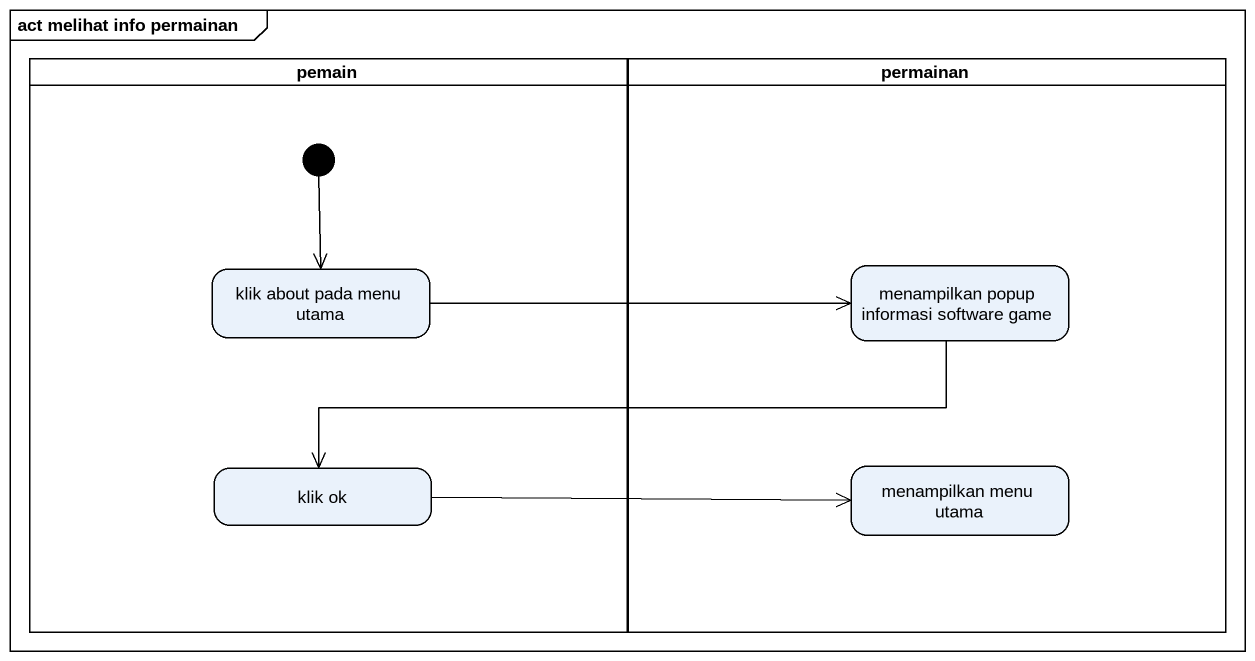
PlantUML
@startuml
mainframe act melihat info permainan
hide empty description
state pemain <<partition>> {
  state "klik about pada menu utama" as klik_about_pada_menu_utama
  state "klik ok" as klik_ok
  [*] --> klik_about_pada_menu_utama
}
state permainan <<partition>> {
  state "menampilkan popup informasi software game" as menampilkan_popup_informasi
  state "menampilkan menu utama" as menampilkan_menu_utama
}
klik_about_pada_menu_utama -right-> menampilkan_popup_informasi
menampilkan_popup_informasi -left-> klik_ok
klik_ok -right-> menampilkan_menu_utama
@enduml
